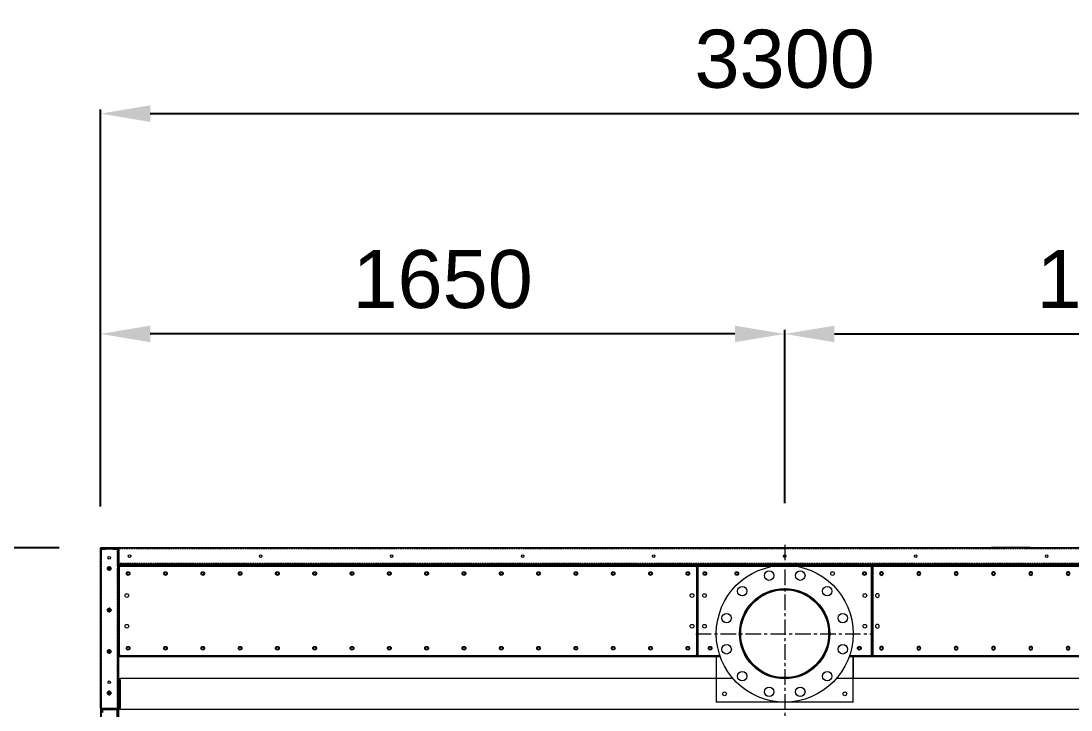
# Model space of a CAD drawing. Header units: millimetres. Extents: x -17070 to 42260, y -291348 to 33880.
# Drawn here: x 15645 to 18177, y 23476 to 25138 of the extents above; entities that cross this region are included whole.
import ezdxf

# ---------------------------------------------------------------- set-up
doc = ezdxf.new("R2010")
doc.units = ezdxf.units.MM
for name, pattern in [('CENTER', [2, 1.25, -0.25, 0.25, -0.25]), ('HIDDEN', [0.375, 0.25, -0.125]), ('HIDDENX2', [0.75, 0.5, -0.25])]:
    doc.linetypes.add(name, pattern=pattern)
doc.layers.add('center', color=1, linetype='CENTER')
doc.layers.add('HIDD', color=2, linetype='HIDDENX2')
doc.styles.get("Standard").update_dxf_attribs({"font": 'arial.ttf'})
doc.dimstyles.new('1.40', dxfattribs={"dimscale": 20, "dimtxt": 1.5, "dimasz": 1, "dimexe": 0.5, "dimexo": 0.5, "dimgap": 0.5, "dimtad": 1, "dimdec": 0, "dimzin": 0, "dimdsep": 46, "dimtxsty": 'Standard', "dimcen": 0, "dimclrd": 2, "dimclre": 2, "dimclrt": 3, "dimadec": 0, "dimazin": 0, "dimtfac": 1, "dimtdec": 0, "dimtmove": 0, "dimatfit": 0, "dimfxl": 1, "dimtolj": 1, "dimtzin": 0, "dimlwd": -1, "dimlwe": -1, "dimarcsym": 0})

# ---------------------------------------------------------------- blocks, each defined once
blk = doc.blocks.new('*D861')
at = {"color": 2, "transparency": 16777216}
for p, q in [((15836.6, 23967.4), (15836.6, 24393.2)), ((17486.6, 23974.9), (17486.6, 24393.2)), ((17366.6, 24383.2), (15956.6, 24383.2))]:
    blk.add_line(p, q, dxfattribs=at)
for points in [[(15956.6, 24403.2), (15956.6, 24363.2), (15836.6, 24383.2)], [(17366.6, 24403.2), (17366.6, 24363.2), (17486.6, 24383.2)]]:
    blk.add_solid(points, dxfattribs=at)
at = {"layer": 'Defpoints', "color": 0, "transparency": 16777216}
for p in [(15836.6, 24383.2), (15836.6, 23867.4), (17486.6, 23874.9)]:
    blk.add_point(p, dxfattribs=at)
at = {"color": 3, "lineweight": 5, "transparency": 16777216, "insert": (16661.6, 24514.6), "char_height": 140, "attachment_point": 5}
blk.add_mtext('\\A1;1650', dxfattribs=at)
blk = doc.blocks.new('*D862')
at = {"color": 2, "transparency": 16777216}
for p, q in [((17486.6, 23974.9), (17486.6, 24393.2)), ((19136.6, 23967.4), (19136.6, 24393.2)), ((17606.6, 24383.2), (19016.6, 24383.2))]:
    blk.add_line(p, q, dxfattribs=at)
for points in [[(17606.6, 24403.2), (17606.6, 24363.2), (17486.6, 24383.2)], [(19016.6, 24403.2), (19016.6, 24363.2), (19136.6, 24383.2)]]:
    blk.add_solid(points, dxfattribs=at)
at = {"layer": 'Defpoints', "color": 0, "transparency": 16777216}
for p in [(19136.6, 24383.2), (17486.6, 23874.9), (19136.6, 23867.4)]:
    blk.add_point(p, dxfattribs=at)
at = {"color": 3, "lineweight": 5, "transparency": 16777216, "insert": (18311.6, 24514.6), "char_height": 140, "attachment_point": 5}
blk.add_mtext('\\A1;1650', dxfattribs=at)
blk = doc.blocks.new('*D863')
at = {"color": 2, "transparency": 16777216}
for p, q in [((15836.6, 23967.4), (15836.6, 24924.3)), ((19136.6, 23967.4), (19136.6, 24924.3)), ((15956.6, 24914.3), (19016.6, 24914.3))]:
    blk.add_line(p, q, dxfattribs=at)
for points in [[(15956.6, 24934.3), (15956.6, 24894.3), (15836.6, 24914.3)], [(19016.6, 24934.3), (19016.6, 24894.3), (19136.6, 24914.3)]]:
    blk.add_solid(points, dxfattribs=at)
at = {"layer": 'Defpoints', "color": 0, "transparency": 16777216}
for p in [(19136.6, 24914.3), (15836.6, 23867.4), (19136.6, 23867.4)]:
    blk.add_point(p, dxfattribs=at)
at = {"color": 3, "lineweight": 5, "transparency": 16777216, "insert": (17486.6, 25045.8), "char_height": 140, "attachment_point": 5}
blk.add_mtext('\\A1;3300', dxfattribs=at)
blk = doc.blocks.new('*D864')
at = {"color": 2, "transparency": 16777216}
for p, q in [((15736.6, 23867.4), (14893, 23867.4)), ((14903, 23747.4), (14903, 20787.4)), ((15736.6, 20667.4), (14893, 20667.4))]:
    blk.add_line(p, q, dxfattribs=at)
for points in [[(14883, 23747.4), (14923, 23747.4), (14903, 23867.4)], [(14883, 20787.4), (14923, 20787.4), (14903, 20667.4)]]:
    blk.add_solid(points, dxfattribs=at)
at = {"layer": 'Defpoints', "color": 0, "transparency": 16777216}
for p in [(15836.6, 23867.4), (14903, 20667.4), (15836.6, 20667.4)]:
    blk.add_point(p, dxfattribs=at)
at = {"color": 3, "lineweight": 5, "transparency": 16777216, "insert": (14771.5, 22267.4), "char_height": 140, "attachment_point": 5, "rotation": 90}
blk.add_mtext('\\A1;3200', dxfattribs=at)
blk = doc.blocks.new('A$C35F72EF5')
at = {"color": 7, "lineweight": 15}
for p, q in [((0, 3.5), (0, 216.5)), ((2, 216.5), (0, 216.5)), ((3.5, 216.5), (2, 216.5)), ((2, 3.5), (2, 216.5)), ((3.5, 220), (1392.5, 220)), ((3.5, 220), (3.5, 218)), ((3.5, 216.5), (3.5, 218)), ((3.5, 218), (1392.5, 218)), ((1392.5, 218), (1392.5, 220)), ((1392.5, 216.5), (1392.5, 218)), ((1392.5, 216.5), (1394, 216.5)), ((1394, 216.5), (1394, 3.5)), ((1396, 216.5), (1394, 216.5)), ((1396, 216.5), (1396, 3.5)), ((0, 3.5), (2, 3.5)), ((3.5, 3.5), (2, 3.5)), ((3.5, 3.5), (3.5, 2)), ((1392.5, 2), (3.5, 2)), ((3.5, 2), (3.5, 0)), ((1392.5, 3.5), (1394, 3.5)), ((1392.5, 3.5), (1392.5, 2)), ((1392.5, 0), (1392.5, 2)), ((1394, 3.5), (1396, 3.5)), ((1392.5, 0), (3.5, 0))]:
    blk.add_line(p, q, dxfattribs=at)
for centre in [(23, 200), (113, 200), (203, 200), (293, 200), (383, 200), (473, 200), (563, 200), (653, 200), (743, 200), (743, 200), (833, 200), (923, 200), (1013, 200), (1103, 200), (1193, 200), (1283, 200), (1373, 200), (20, 147), (1383, 147), (20, 73), (1383, 73), (23, 20), (113, 20), (203, 20), (293, 20), (383, 20), (473, 20), (563, 20), (653, 20), (743, 20), (743, 20), (833, 20), (923, 20), (1013, 20), (1103, 20), (1193, 20), (1283, 20), (1373, 20)]:
    blk.add_circle(centre, 4.5, dxfattribs=at)
blk = doc.blocks.new('A$C4CFF21FF')
at = {"color": 7, "lineweight": 13}
for centre, radius in [((165, 165), 165), ((127.5, 305.1), 11.5), ((202.5, 305.1), 11.5), ((62.5, 267.5), 11.5), ((267.5, 267.5), 11.5), ((165, 165), 108), ((165, 165), 108), ((165, 165), 106), ((24.9, 202.5), 11.5), ((305.1, 202.5), 11.5), ((24.9, 127.5), 11.5), ((305.1, 127.5), 11.5), ((62.5, 62.5), 11.5), ((267.5, 62.5), 11.5), ((127.5, 24.9), 11.5), ((202.5, 24.9), 11.5)]:
    blk.add_circle(centre, radius, dxfattribs=at)
blk = doc.blocks.new('435')
for p, q in [((-131382, 21088.8), (-131342, 21088.8)), ((-131382, 21088.8), (-131382, 21078.8)), ((-131380, 21078.8), (-131382, 21078.8)), ((-131380, 21086.8), (-131344, 21086.8)), ((-131380, 21086.8), (-131380, 21078.8)), ((-131344, 21086.8), (-131344, 21040.8)), ((-131342, 21088.8), (-131342, 21038.8)), ((-131342, 21088.8), (-131342, 21038.8)), ((-131382, 21038.8), (-131382, 21050.8)), ((-131382, 21050.8), (-131380, 21050.8)), ((-131380, 21040.8), (-131380, 21050.8)), ((-131342, 21038.8), (-131382, 21038.8)), ((-131344, 21040.8), (-131380, 21040.8))]:
    blk.add_line(p, q)
blk = doc.blocks.new('3')
at = {"color": 7, "lineweight": 20, "ltscale": 0.280701}
for p, q in [((15836.6, 23847.4), (15836.6, 23867.4)), ((15836.6, 23867.4), (15840, 23867.4)), ((15836.6, 23865.8), (15837.1, 23865.8)), ((15836.6, 23864.3), (15836.6, 23864.3)), ((15838.6, 23845.4), (15838.6, 23864.5)), ((15875.2, 23864.5), (15838.6, 23864.5)), ((15838.7, 23864.5), (15848.6, 23864.5)), ((15840, 23867.4), (15875.2, 23867.4)), ((15877.6, 23865.4), (15840, 23865.4)), ((15848.6, 23864.5), (15848.6, 23865.4)), ((15848.6, 23865.4), (15848.6, 23865.4)), ((15857.6, 23864.5), (15857.6, 23864.6)), ((15866.6, 23864.5), (15866.6, 23865.4)), ((15866.6, 23865.4), (15866.6, 23865.4)), ((15866.6, 23864.5), (15875.2, 23864.5)), ((15875.2, 23867.4), (15875.5, 23867.4)), ((15875.2, 23864.5), (15875.2, 23865.4)), ((15875.5, 23867.4), (15875.5, 23867.4)), ((15877.9, 23866.1), (15877, 23865.4)), ((15878.6, 23864.3), (15878.6, 23864.1)), ((15878.6, 23864.3), (15878.6, 23864.3)), ((15878.6, 23480.8), (15878.6, 23864)), ((15880.1, 23864), (15881.8, 23864)), ((15880.1, 23864), (15880.1, 23829.4)), ((15881.1, 23866.4), (15881.8, 23865.7)), ((15881.8, 23830.8), (15881.8, 23866.7)), ((19089.7, 23867.4), (15883.5, 23867.4)), ((15883.5, 23867.4), (15883.5, 23867.4)), ((15836.6, 23847.4), (15838.6, 23847.4)), ((15836.6, 23847.4), (15836.6, 23845.4)), ((15836.6, 23499.4), (15836.6, 23845.4)), ((15836.6, 23845.4), (15840, 23845.4)), ((15851.7, 23817.4), (15863.4, 23817.4)), ((15857.6, 23823.3), (15857.6, 23811.6)), ((19091.4, 23827.4), (15881.8, 23827.4)), ((15836.6, 23749.7), (15836.6, 23729.9)), ((15851.7, 23717.4), (15863.4, 23717.4)), ((15857.6, 23723.3), (15857.6, 23711.6)), ((15851.7, 23617.4), (15863.4, 23617.4)), ((15857.6, 23623.3), (15857.6, 23611.6)), ((15880.2, 23605.4), (15880.2, 23552.1)), ((15880.5, 23475.3), (15880.5, 23605.4)), ((17651.6, 23605.4), (17651.6, 23552.4)), ((15878.6, 23551.9), (15878.9, 23552.4)), ((15878.9, 23542.4), (15878.9, 23552.4)), ((15879.6, 23550.9), (15878.9, 23552.4)), ((15879.6, 23550.9), (15880.4, 23552.4)), ((15879.6, 23550.9), (15879.6, 23543.9)), ((15880.4, 23542.4), (15880.4, 23552.4)), ((15880.5, 23552.1), (15880.4, 23552.4)), ((15884.1, 23552.4), (15884, 23552.4)), ((15884.1, 23550.4), (15884, 23550.4)), ((17361.8, 23552.4), (15884.1, 23552.4)), ((15884.1, 23549), (15884.1, 23552.4)), ((19089.1, 23552.4), (17611.3, 23552.4)), ((15878.6, 23543), (15878.9, 23542.4)), ((15879.6, 23543.9), (15878.9, 23542.4)), ((15879.6, 23543.9), (15880.4, 23542.4)), ((15880.2, 23542.8), (15880.2, 23506.1)), ((15880.5, 23542.7), (15880.4, 23542.4)), ((15880.6, 23549), (15880.6, 23480.9)), ((15882.6, 23549), (15882.6, 23480.9)), ((15884.1, 23549), (15884.1, 23480.9)), ((15836.6, 23499.4), (15840, 23499.4)), ((15836.6, 23480.8), (15836.6, 23499.4)), ((15838.6, 23499.4), (15840, 23499.4)), ((15838.6, 23480.3), (15838.6, 23499.4)), ((15851.7, 23517.4), (15863.4, 23517.4)), ((15857.6, 23523.3), (15857.6, 23511.6)), ((15878.6, 23505.9), (15878.9, 23506.4)), ((15878.9, 23506.4), (15878.9, 23496.4)), ((15879.6, 23504.9), (15878.9, 23506.4)), ((15879.6, 23504.9), (15880.4, 23506.4)), ((15879.6, 23497.9), (15879.6, 23504.9)), ((15880.4, 23506.4), (15880.4, 23496.4)), ((15880.5, 23506.1), (15880.4, 23506.4)), ((15836.6, 23497.4), (15838.6, 23497.4)), ((15836.6, 23480.8), (15836.6, 23472.9)), ((15838.6, 23480.3), (15875.2, 23480.3)), ((15877.6, 23479.4), (15840, 23479.4)), ((15840, 23477.4), (15875.2, 23477.4)), ((15875.2, 23480.3), (15875.2, 23479.4)), ((15877.9, 23478.8), (15877, 23479.4)), ((15878.6, 23497), (15878.9, 23496.4)), ((15878.6, 23480.8), (15878.6, 23472.7)), ((15879.6, 23497.9), (15878.9, 23496.4)), ((15879.6, 23497.9), (15880.4, 23496.4)), ((15880.2, 23496.8), (15880.2, 21047.4)), ((15880.5, 23496.7), (15880.4, 23496.4)), ((15880.6, 23480.9), (15880.6, 23480.8)), ((15882.6, 23480.8), (15880.6, 23480.8)), ((15882.6, 23480.9), (15882.6, 23480.8)), ((15884, 23479.4), (15884.1, 23479.4)), ((15884, 23477.4), (15884.1, 23477.4)), ((15884.1, 23477.4), (15884.1, 23480.9)), ((19089.1, 23477.4), (15884.1, 23477.4))]:
    blk.add_line(p, q, dxfattribs=at)
at = {"color": 7, "lineweight": 20, "ltscale": 0.024908}
for p, q in [((16885.4, 23867.4), (16885.4, 23868.4)), ((17985.4, 23867.4), (17985.4, 23868.4))]:
    blk.add_line(p, q, dxfattribs=at)
at = {"color": 7, "lineweight": 20}
for p, q in [((18078.4, 23868.4), (17985.4, 23868.4)), ((19093.1, 23825.4), (15880.1, 23825.4)), ((15880.1, 23605.4), (15880.1, 23825.4)), ((15880.1, 23823.4), (19093.1, 23823.4)), ((15880.1, 23608.9), (15880.1, 23821.9)), ((15883.6, 23823.4), (17272.6, 23823.4)), ((17278.1, 23825.4), (17695.1, 23825.4)), ((17278.1, 23605.4), (17278.1, 23825.4)), ((17695.1, 23825.4), (17695.1, 23605.4)), ((17330.3, 23607.4), (15880.1, 23607.4)), ((15880.1, 23605.4), (17331, 23605.4)), ((17272.6, 23607.4), (15883.6, 23607.4)), ((17272.6, 23605.4), (15883.6, 23605.4)), ((17321.6, 23605.4), (17278.1, 23605.4)), ((17321.6, 23605.4), (17321.6, 23495.4)), ((17642.1, 23605.4), (19093.1, 23605.4)), ((19093.1, 23607.4), (17642.8, 23607.4)), ((17651.6, 23495.4), (17651.6, 23605.4)), ((17695.1, 23605.4), (17651.6, 23605.4)), ((17651.6, 23495.4), (17321.6, 23495.4))]:
    blk.add_line(p, q, dxfattribs=at)
at = {"color": 7, "lineweight": 20, "ltscale": 0.024987}
blk.add_line((18078.4, 23868.4), (18078.4, 23867.4), dxfattribs=at)
at = {"color": 7, "lineweight": 20}
for centre, radius in [((15857.6, 23843.4), 3), ((15906.6, 23847.4), 3), ((16222.6, 23847.4), 3), ((16538.6, 23847.4), 3), ((16854.6, 23847.4), 3), ((17170.6, 23847.4), 3), ((17486.6, 23847.4), 3), ((17802.6, 23847.4), 3), ((18118.6, 23847.4), 3), ((15903.1, 23805.4), 3), ((15993.1, 23805.4), 3), ((16083.1, 23805.4), 3), ((16173.1, 23805.4), 3), ((16263.1, 23805.4), 3), ((16353.1, 23805.4), 3), ((16443.1, 23805.4), 3), ((16533.1, 23805.4), 3), ((16623.1, 23805.4), 4.5), ((16623.1, 23805.4), 3), ((16713.1, 23805.4), 3), ((16803.1, 23805.4), 3), ((16893.1, 23805.4), 3), ((16983.1, 23805.4), 3), ((17073.1, 23805.4), 3), ((17163.1, 23805.4), 3), ((17253.1, 23805.4), 3), ((17294.1, 23805.4), 4.5), ((17294.1, 23805.4), 3), ((17371.1, 23805.4), 4.5), ((17371.1, 23805.4), 3), ((17602.1, 23805.4), 4.5), ((17679.1, 23805.4), 4.5), ((17679.1, 23805.4), 3), ((17720.1, 23805.4), 3), ((17810.1, 23805.4), 3), ((17900.1, 23805.4), 3), ((17990.1, 23805.4), 3), ((18080.1, 23805.4), 3), ((18170.1, 23805.4), 3), ((17293.1, 23752.4), 4.5), ((17486.6, 23660.4), 108), ((17680.1, 23752.4), 4.5), ((17293.1, 23678.4), 4.5), ((17680.1, 23678.4), 4.5), ((15903.1, 23625.4), 3), ((15993.1, 23625.4), 3), ((16083.1, 23625.4), 3), ((16173.1, 23625.4), 3), ((16263.1, 23625.4), 3), ((16353.1, 23625.4), 3), ((16443.1, 23625.4), 3), ((16533.1, 23625.4), 3), ((16623.1, 23625.4), 3), ((16713.1, 23625.4), 3), ((16803.1, 23625.4), 3), ((16893.1, 23625.4), 3), ((16983.1, 23625.4), 3), ((17073.1, 23625.4), 3), ((17163.1, 23625.4), 3), ((17253.1, 23625.4), 3), ((17306.6, 23625.4), 4.5), ((17306.6, 23625.4), 3), ((17666.6, 23625.4), 4.5), ((17666.6, 23625.4), 3), ((17720.1, 23625.4), 3), ((17810.1, 23625.4), 3), ((17900.1, 23625.4), 3), ((17990.1, 23625.4), 3), ((18080.1, 23625.4), 3), ((18170.1, 23625.4), 3), ((15857.6, 23543.4), 3), ((17341.6, 23515.4), 4.5), ((17631.6, 23515.4), 4.5)]:
    blk.add_circle(centre, radius, dxfattribs=at)
at = {"color": 7, "lineweight": 20, "ltscale": 0.280701}
for centre, radius in [((15857.6, 23817.4), 4.5), ((15857.6, 23817.4), 3), ((17486.6, 23660.4), 165), ((17486.6, 23660.4), 109), ((17486.6, 23660.4), 108), ((17486.6, 23660.4), 106), ((15857.6, 23717.4), 4.5), ((15857.6, 23717.4), 3), ((15857.6, 23617.4), 4.5), ((15857.6, 23617.4), 3), ((15857.6, 23517.4), 4.5), ((15857.6, 23517.4), 3)]:
    blk.add_circle(centre, radius, dxfattribs=at)
for centre, radius, start, end in [((15840, 23864), 3.4, 90, 180), ((15840, 23864), 1.4, 90, 159.0752), ((15875.2, 23864), 3.4, 360, 90), ((15875.5, 23864.3), 3.1, 0, 90), ((15883.5, 23864), 3.4, 90, 180), ((15883.7, 23864.3), 3.1, 90, 90.8372), ((15857.6, 23822.4), 3, 236.4427, 303.5573), ((15884, 23549), 3.4, 90, 180), ((15884, 23549), 1.4, 90, 180), ((15840, 23480.8), 3.4, 180, 270), ((15840, 23480.8), 1.4, 200.9249, 270), ((15875.2, 23480.8), 3.4, 270, 0), ((15884, 23480.8), 3.4, 180, 270), ((15884, 23480.8), 1.4, 180, 270)]:
    blk.add_arc(centre, radius, start, end, dxfattribs=at)
for points, knots in [([(15857.6, 23864.6), (15857, 23864.8), (15856.4, 23865), (15855.8, 23865.1), (15854.6, 23865.3), (15853.4, 23865.4), (15852.7, 23865.4), (15851.5, 23865.3), (15850.3, 23865.1), (15849.7, 23865), (15849.2, 23864.8), (15848.6, 23864.6)], [0, 0, 0, 0, 0, 0, 4.592193, 4.592193, 4.592193, 10.412639, 10.412639, 10.412639, 14.943258, 14.943258, 14.943258, 14.943258, 14.943258, 14.943258]), ([(15861.9, 23865.4), (15861.2, 23865.4), (15860.6, 23865.3), (15859.9, 23865.2), (15859.1, 23865.1), (15858.2, 23864.8), (15858, 23864.7), (15857.8, 23864.7), (15857.6, 23864.6)], [0, 0, 0, 0, 0, 0, 5.621704, 5.621704, 5.621704, 7.172461, 7.172461, 7.172461, 7.172461, 7.172461, 7.172461]), ([(15861.9, 23865.4), (15862.4, 23865.4), (15862.9, 23865.4), (15863.4, 23865.3), (15864.3, 23865.2), (15865.3, 23865), (15865.7, 23864.9), (15866.1, 23864.8), (15866.6, 23864.6)], [0, 0, 0, 0, 0, 0, 4.374667, 4.374667, 4.374667, 7.771894, 7.771894, 7.771894, 7.771894, 7.771894, 7.771894]), ([(15877.6, 23865.4), (15877.9, 23865.2), (15878.2, 23864.9), (15878.4, 23864.7), (15878.5, 23864.4), (15878.6, 23864.1), (15878.6, 23864.1), (15878.6, 23864), (15878.6, 23864)], [0, 0, 0, 0, 0, 0, 4.644554, 4.644554, 4.644554, 5.125492, 5.125492, 5.125492, 5.125492, 5.125492, 5.125492]), ([(15877.6, 23479.4), (15877.9, 23479.7), (15878.2, 23479.9), (15878.4, 23480.2), (15878.5, 23480.5), (15878.6, 23480.7), (15878.6, 23480.8), (15878.6, 23480.8), (15878.6, 23480.8)], [0, 0, 0, 0, 0, 0, 4.644554, 4.644554, 4.644554, 5.125492, 5.125492, 5.125492, 5.125492, 5.125492, 5.125492])]:
    blk.add_open_spline(points, degree=5, knots=knots, dxfattribs=at)
blk.add_open_spline([(15883.5, 23867.4), (15883.1, 23867.4), (15882.8, 23867.3), (15882.4, 23867.2), (15882.1, 23867), (15881.8, 23866.7)], degree=5, dxfattribs=at)
at = {"layer": 'center', "lineweight": 20}
for p, q in [((19136.6, 23867.4), (15836.6, 23867.4)), ((15836.6, 23867.4), (15836.6, 20667.4)), ((15878.6, 23867.4), (15878.6, 21227.6)), ((19094.6, 23827.4), (15878.6, 23827.4))]:
    blk.add_line(p, q, dxfattribs=at)
at = {"layer": 'center', "lineweight": 20, "ltscale": 30}
for p, q in [((17486.6, 23874.9), (17486.6, 23445.9)), ((17272.1, 23660.4), (17701.1, 23660.4))]:
    blk.add_line(p, q, dxfattribs=at)
at = {"layer": 'HIDD', "linetype": 'HIDDEN', "lineweight": 20}
for p, q in [((15876.6, 23865.4), (15838.6, 23865.4)), ((15838.6, 21229.6), (15838.6, 23865.4)), ((15876.6, 23865.4), (15876.6, 23821.9)), ((19092.6, 23865.4), (15878.6, 23865.4)), ((15880.6, 23865.4), (15880.6, 23829.4)), ((19094.6, 23829.4), (15878.6, 23829.4))]:
    blk.add_line(p, q, dxfattribs=at)
for points in [[(15876.6, 23819.9), (15876.6, 21229.6), (15838.6, 21229.6)], [(15838.6, 23478.4), (15876.6, 23478.4)]]:
    blk.add_lwpolyline(points, dxfattribs=at)
at = {"lineweight": 20}
for name, p in [('A$C35F72EF5', (15880.1, 23605.4)), ('A$C4CFF21FF', (17321.6, 23495.4)), ('435', (147220.5, 2391.6))]:
    blk.add_blockref(name, p, dxfattribs=at)
at = {"lineweight": 20, "xscale": -1}
blk.add_blockref('A$C35F72EF5', (19093.1, 23605.4), dxfattribs=at)

msp = doc.modelspace()

# ---------------------------------------------------------------- block references
msp.add_blockref('3', (0, 0))

# ---------------------------------------------------------------- dimensions: what is measured, and where the dimension line sits
at = {"lineweight": 5}
for base, p1, p2, picture, middle in [((19136.6, 24914.3), (15836.6, 23867.4), (19136.6, 23867.4), '*D863', (17486.6, 25045.8)), ((15836.6, 24383.2), (17486.6, 23874.9), (15836.6, 23867.4), '*D861', (16661.6, 24514.6)), ((19136.6, 24383.2), (17486.6, 23874.9), (19136.6, 23867.4), '*D862', (18311.6, 24514.6))]:
    dim = msp.add_linear_dim(base=base, p1=p1, p2=p2, dimstyle='1.40', override={"dimtxt": 7, "dimasz": 6, "dimexo": 5, "dimgap": 3}, dxfattribs=at)
    dim.commit()
    dim.dimension.update_dxf_attribs({"geometry": picture, "text_midpoint": middle})
dim = msp.add_linear_dim(base=(14903, 20667.4), p1=(15836.6, 23867.4), p2=(15836.6, 20667.4), angle=90, dimstyle='1.40', override={"dimtxt": 7, "dimasz": 6, "dimexo": 5, "dimgap": 3}, dxfattribs=at)
dim.commit()
dim.dimension.update_dxf_attribs({"geometry": '*D864', "text_midpoint": (14771.5, 22267.4)})

doc.saveas('drawing.dxf')
